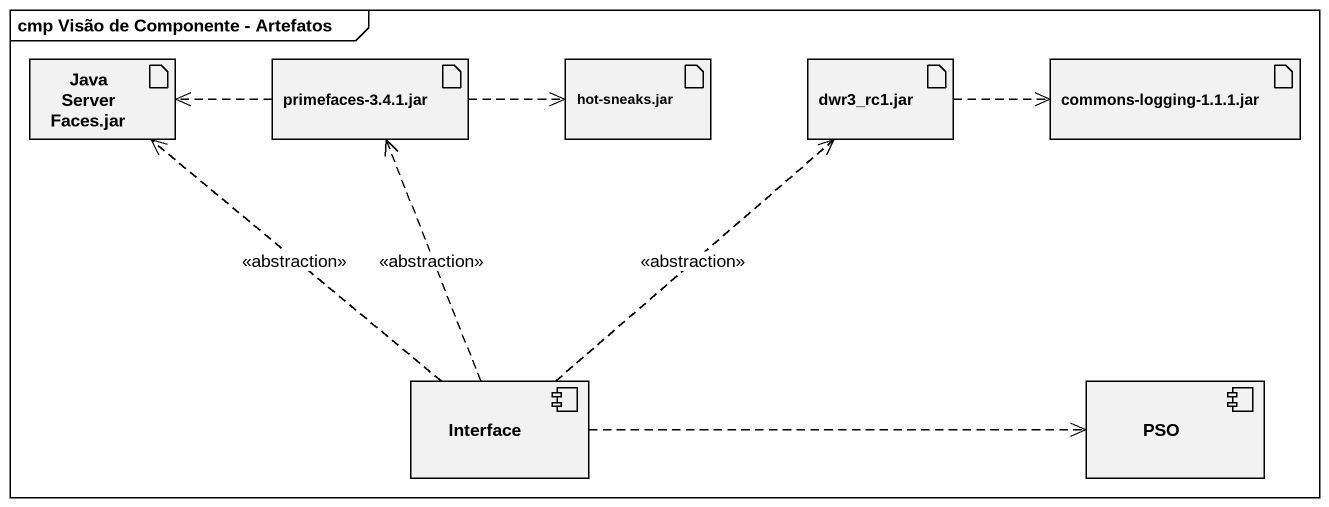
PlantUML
@startuml
mainframe cmp Visão de Componente - Artefatos
artifact "Java Server Faces.jar" as Java_Server_Faces_jar
artifact "primefaces-3.4.1.jar" as primefaces_3_4_1_jar
artifact "hot-sneaks.jar" as hot_sneaks_jar
artifact "dwr3_rc1.jar" as dwr3_rc1_jar
artifact "commons-logging-1.1.1.jar" as commons_logging_1_1_1_jar
component "Interface" as Interface_
component PSO
primefaces_3_4_1_jar .left.> Java_Server_Faces_jar
primefaces_3_4_1_jar .right.> hot_sneaks_jar
dwr3_rc1_jar .right.> commons_logging_1_1_1_jar
Interface_ .up.> Java_Server_Faces_jar : <<abstraction>>
Interface_ .up.> primefaces_3_4_1_jar : <<abstraction>>
Interface_ .up.> dwr3_rc1_jar : <<abstraction>>
Interface_ .right.> PSO
@enduml
